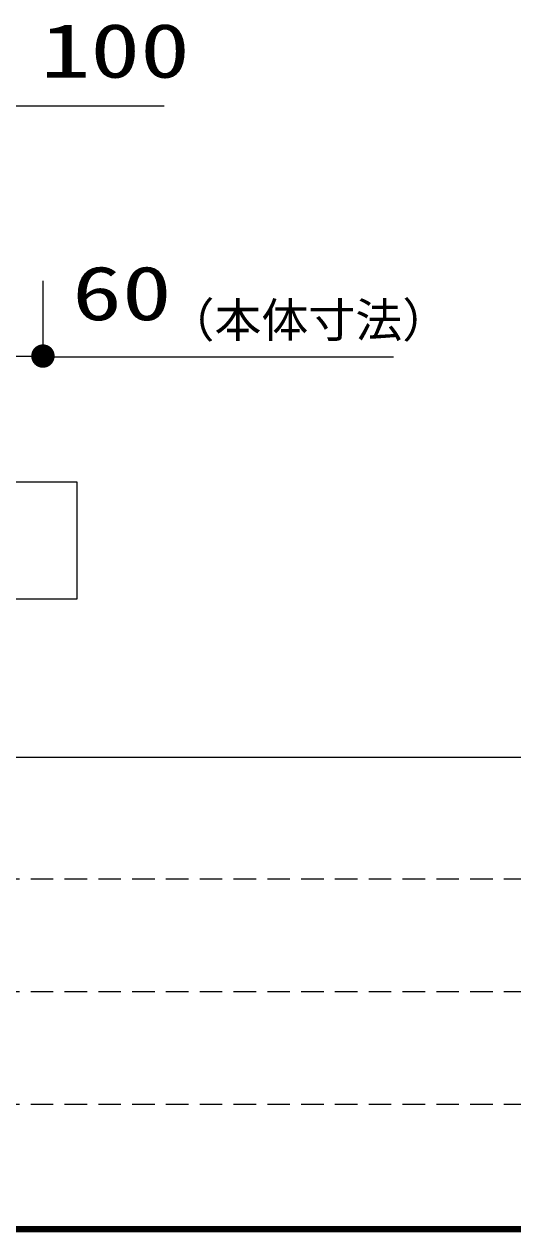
# Model space of a CAD drawing. Units: millimetres, scale not verified. Extents: x -9828 to 7490, y -6967 to 5111.
# Drawn here: x -3803 to -3022, y -6474 to -4544 of the extents above; entities that cross this region are included whole.
import ezdxf
from ezdxf.enums import TextEntityAlignment as Align

# ---------------------------------------------------------------- set-up
doc = ezdxf.new("R2010")
doc.units = ezdxf.units.MM
doc.header["$LTSCALE"] = 30
doc.linetypes.add('DASHED1', pattern=[1.8, 1.2, -0.6])
for name, color, linetype, lineweight in [('0-1_KIKI', 3, 'Continuous', 25), ('0-6_SUNPO', 7, 'Continuous', 25), ('0-7_07', 7, 'Continuous', 25)]:
    doc.layers.add(name, color=color, linetype=linetype, lineweight=lineweight)
doc.styles.add('MS Gothic', font='')
doc.styles.add('ＭＳ ゴシック', font='')
doc.styles.get('MS Gothic').set_extended_font_data('MS Gothic')
doc.styles.get('ＭＳ ゴシック').set_extended_font_data('MS Gothic')

msp = doc.modelspace()

# ---------------------------------------------------------------- linework, layer by layer
at = {"layer": '0-1_KIKI'}
msp.add_lwpolyline([(-3717.99, -5462.42), (-3717.99, -5276.11), (-5747.32, -5276.11), (-5747.32, -5462.42)], close=True, dxfattribs=at)
at = {"layer": '0-6_SUNPO', "color": 4}
for p, q in [((-3832.65, -4674.47), (-3579.24, -4674.47)), ((-3772.65, -4954.47), (-3772.65, -5074.47)), ((-3832.65, -5074.47), (-3772.65, -5074.47)), ((-3773.27, -5075.97), (-3212.57, -5075.97))]:
    msp.add_line(p, q, dxfattribs=at)
at = {"layer": '0-6_SUNPO'}
for points in [[(-3776.31, -5056.08), (-3772.65, -5074.47), (-3779.83, -5057.15)], [(-3772.65, -5055.72), (-3772.65, -5074.47), (-3776.31, -5056.08)], [(-3768.99, -5056.08), (-3772.65, -5074.47), (-3772.65, -5055.72)], [(-3765.48, -5057.15), (-3772.65, -5074.47), (-3768.99, -5056.08)], [(-3791.04, -5070.81), (-3772.65, -5074.47), (-3791.4, -5074.47)], [(-3791.4, -5074.47), (-3772.65, -5074.47), (-3791.04, -5078.13)], [(-3789.98, -5067.29), (-3772.65, -5074.47), (-3791.04, -5070.81)], [(-3791.04, -5078.13), (-3772.65, -5074.47), (-3789.98, -5081.64)], [(-3788.24, -5064.05), (-3772.65, -5074.47), (-3789.98, -5067.29)], [(-3789.98, -5081.64), (-3772.65, -5074.47), (-3788.24, -5084.88)], [(-3785.91, -5061.21), (-3772.65, -5074.47), (-3788.24, -5064.05)], [(-3788.24, -5084.88), (-3772.65, -5074.47), (-3785.91, -5087.73)], [(-3783.07, -5058.88), (-3772.65, -5074.47), (-3785.91, -5061.21)], [(-3785.91, -5087.73), (-3772.65, -5074.47), (-3783.07, -5090.06)], [(-3779.83, -5057.15), (-3772.65, -5074.47), (-3783.07, -5058.88)], [(-3783.07, -5090.06), (-3772.65, -5074.47), (-3779.83, -5091.79)], [(-3779.83, -5091.79), (-3772.65, -5074.47), (-3776.31, -5092.86)], [(-3776.31, -5092.86), (-3772.65, -5074.47), (-3772.65, -5093.22)], [(-3762.24, -5058.88), (-3772.65, -5074.47), (-3765.48, -5057.15)], [(-3759.39, -5061.21), (-3772.65, -5074.47), (-3762.24, -5058.88)], [(-3757.06, -5064.05), (-3772.65, -5074.47), (-3759.39, -5061.21)], [(-3755.33, -5067.29), (-3772.65, -5074.47), (-3757.06, -5064.05)], [(-3754.26, -5070.81), (-3772.65, -5074.47), (-3755.33, -5067.29)], [(-3753.9, -5074.47), (-3772.65, -5074.47), (-3754.26, -5070.81)], [(-3772.65, -5093.22), (-3772.65, -5074.47), (-3768.99, -5092.86)], [(-3768.99, -5092.86), (-3772.65, -5074.47), (-3765.48, -5091.79)], [(-3765.48, -5091.79), (-3772.65, -5074.47), (-3762.24, -5090.06)], [(-3762.24, -5090.06), (-3772.65, -5074.47), (-3759.39, -5087.73)], [(-3759.39, -5087.73), (-3772.65, -5074.47), (-3757.06, -5084.88)], [(-3757.06, -5084.88), (-3772.65, -5074.47), (-3755.33, -5081.64)], [(-3755.33, -5081.64), (-3772.65, -5074.47), (-3754.26, -5078.13)], [(-3754.26, -5078.13), (-3772.65, -5074.47), (-3753.9, -5074.47)]]:
    msp.add_solid(points, dxfattribs=at)
at = {"layer": '0-7_07'}
for p, q in [((-8688.13, -5715.77), (7481.87, -5715.77)), ((-8688.13, -6465.77), (7481.87, -6465.77)), ((7490.27, -6474.17), (-8696.53, -6474.17)), ((7489.67, -6473.57), (-8695.93, -6473.57)), ((7489.07, -6472.97), (-8695.33, -6472.97)), ((7488.47, -6472.37), (-8694.73, -6472.37)), ((7487.87, -6471.77), (-8694.13, -6471.77)), ((7487.27, -6471.17), (-8693.53, -6471.17)), ((7486.67, -6470.57), (-8692.93, -6470.57)), ((7486.07, -6469.97), (-8692.33, -6469.97)), ((7485.47, -6469.37), (-8691.73, -6469.37)), ((7484.87, -6468.77), (-8691.13, -6468.77)), ((7484.27, -6468.17), (-8690.53, -6468.17)), ((7483.67, -6467.57), (-8689.93, -6467.57)), ((7483.07, -6466.97), (-8689.33, -6466.97)), ((7482.47, -6466.37), (-8688.73, -6466.37))]:
    msp.add_line(p, q, dxfattribs=at)
at = {"layer": '0-7_07', "linetype": 'DASHED1'}
for p, q in [((-678.13, -5910.77), (-8688.13, -5910.77)), ((-678.13, -6090.77), (-8688.13, -6090.77)), ((-678.13, -6270.77), (-8688.13, -6270.77))]:
    msp.add_line(p, q, dxfattribs=at)

# ---------------------------------------------------------------- texts
at = {"layer": '0-6_SUNPO', "color": 3, "style": 'ＭＳ ゴシック', "width": 1.35}
for s, p in [('100', (-3776.41, -4655.52)), ('60', (-3726.01, -5043.21))]:
    msp.add_text(s, height=86.59, dxfattribs=at).set_placement(p, align=Align.BOTTOM_LEFT)
at = {"layer": '0-6_SUNPO', "color": 4, "style": 'MS Gothic'}
msp.add_text('（本体寸法）', height=54.99, dxfattribs=at).set_placement((-3573.63, -5060.96), align=Align.BOTTOM_LEFT)

doc.saveas('drawing.dxf')
